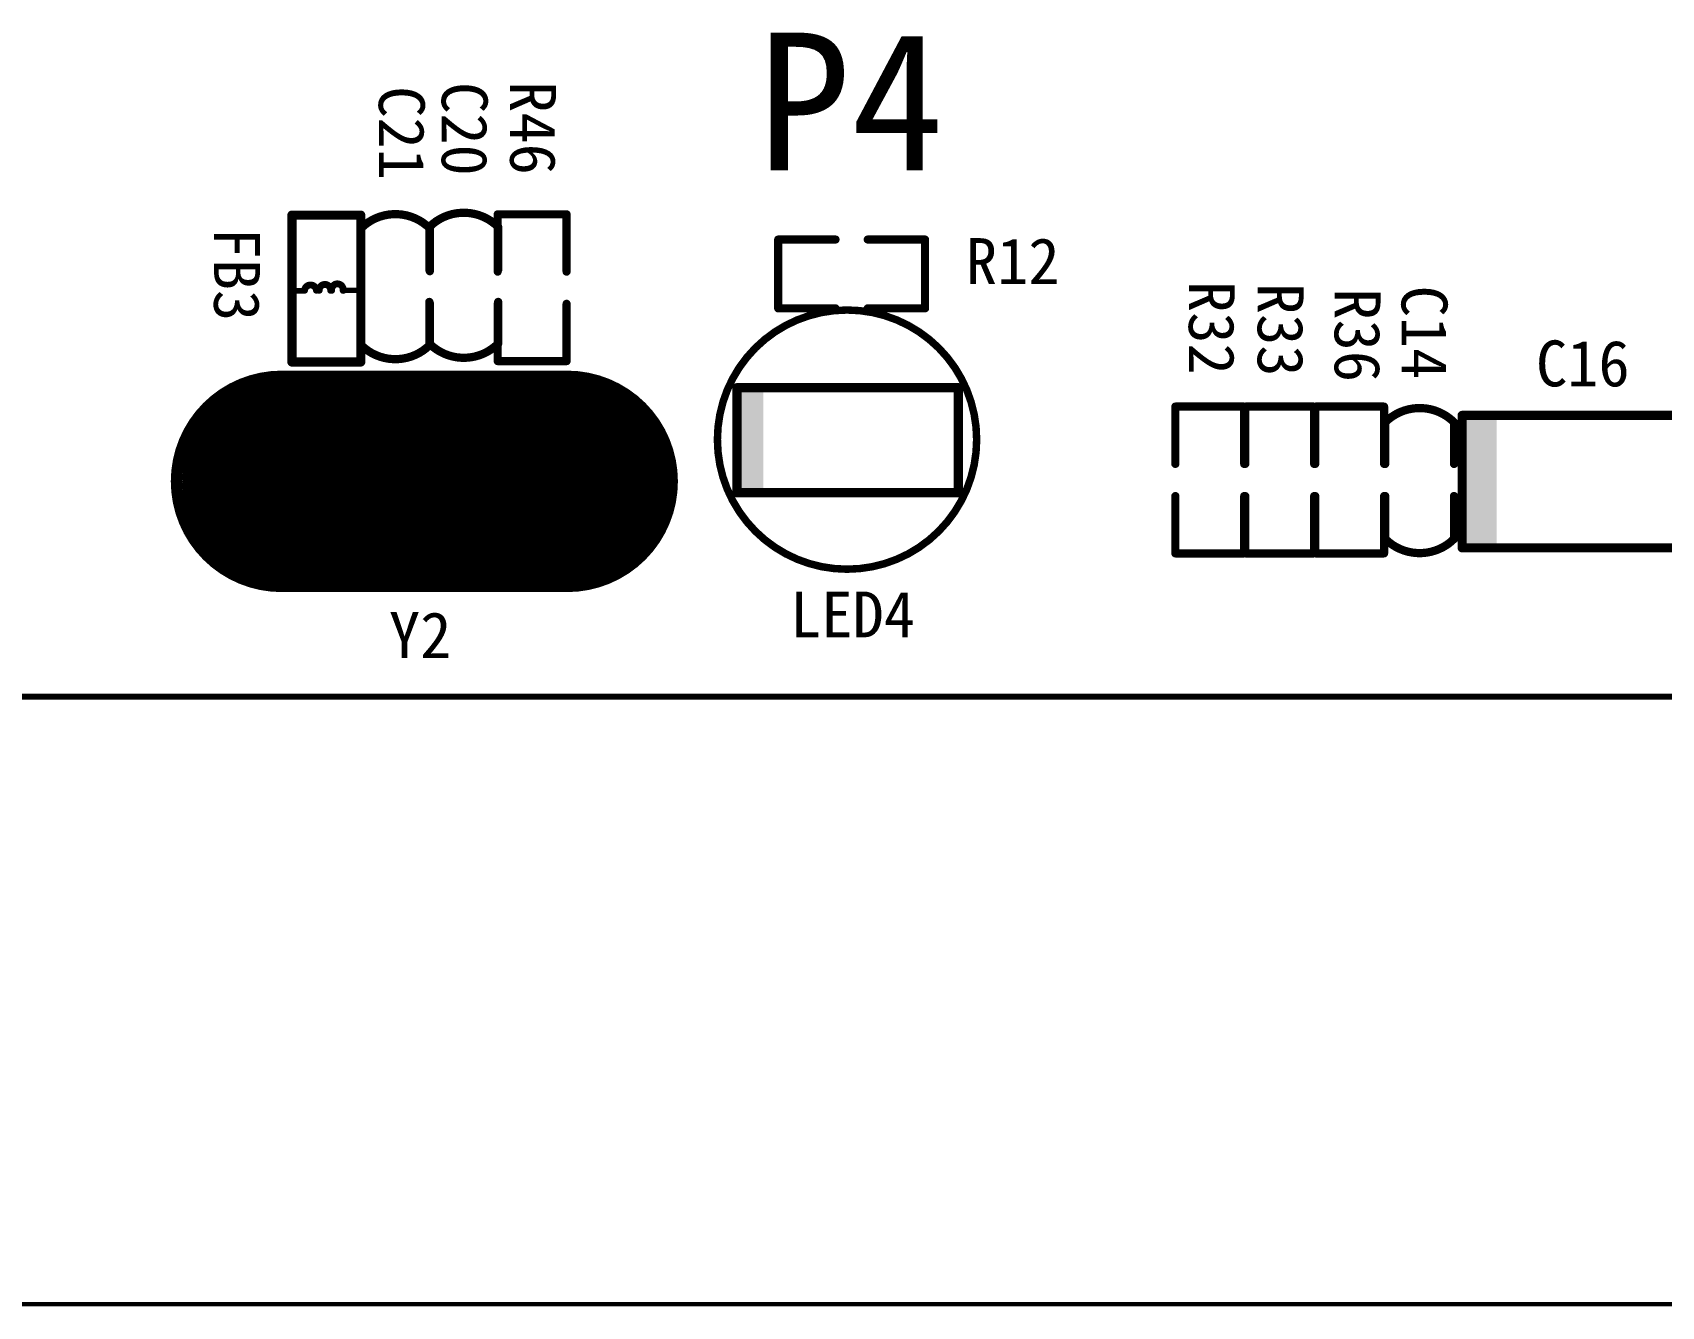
# Model space of a CAD drawing. Extents: x 780 to 1278, y 406 to 602.
# Drawn here: x 998.6 to 1034.08, y 508.32 to 536.08 of the extents above; entities that cross this region are included whole.
import ezdxf

# ---------------------------------------------------------------- set-up
doc = ezdxf.new("R2010")
doc.units = 0
doc.header["$MEASUREMENT"] = 0
doc.layers.get('0').update_dxf_attribs({"linetype": 'CONTINUOUS'})
doc.layers.add('KEEPOUTLAYER', color=6, linetype='CONTINUOUS')
doc.layers.add('TOPOVERLAY', color=7, linetype='CONTINUOUS')
doc.styles.get("Standard").update_dxf_attribs({"font": ''})
doc.styles.get('Standard').set_extended_font_data('SimSun')

# ---------------------------------------------------------------- blocks, each defined once
blk = doc.blocks.new('0603C_40')
at = {"layer": 'TOPOVERLAY', "const_width": 0.18}
for points in [[(-0.75, 1.283, -0.414214), (0.75, 1.283)], [(0.75, -1.257, -0.414214), (-0.75, -1.257)]]:
    blk.add_lwpolyline(points, format="xyb", dxfattribs=at)
for points in [[(-0.75, 0.35), (-0.75, 1.283)], [(0.75, 0.35), (0.75, 1.283)], [(-0.75, -1.257), (-0.75, -0.35)], [(0.75, -1.257), (0.75, -0.35)]]:
    blk.add_lwpolyline(points, dxfattribs=at)
at = {"layer": 'TOPOVERLAY', "const_width": 0.09}
for points in [[(-0.795, 1.283, 1), (-0.705, 1.283, 1)], [(-0.795, 1.283, 1), (-0.705, 1.283, 1)], [(0.705, 1.283, 1), (0.795, 1.283, 1)], [(0.705, 1.283, 1), (0.795, 1.283, 1)], [(-0.795, 0.35, 1), (-0.705, 0.35, 1)], [(0.705, 0.35, 1), (0.795, 0.35, 1)], [(-0.795, -0.35, 1), (-0.705, -0.35, 1)], [(0.705, -0.35, 1), (0.795, -0.35, 1)], [(-0.795, -1.257, 1), (-0.705, -1.257, 1)], [(-0.795, -1.257, 1), (-0.705, -1.257, 1)], [(0.705, -1.257, 1), (0.795, -1.257, 1)], [(0.705, -1.257, 1), (0.795, -1.257, 1)]]:
    blk.add_lwpolyline(points, format="xyb", close=True, dxfattribs=at)
blk = doc.blocks.new('1005_42')
at = {"layer": 'TOPOVERLAY', "const_width": 0.2}
for points in [[(2.679, 1.458), (-2.655, 1.458)], [(-2.655, 1.458), (-2.655, -1.428)], [(2.679, 1.458), (2.679, -1.428)], [(2.679, -1.428), (-2.655, -1.428)]]:
    blk.add_lwpolyline(points, dxfattribs=at)
at = {"layer": 'TOPOVERLAY', "const_width": 0.1}
for points in [[(-2.705, 1.458, 1), (-2.605, 1.458, 1)], [(-2.705, 1.458, 1), (-2.605, 1.458, 1)], [(2.629, 1.458, 1), (2.729, 1.458, 1)], [(2.629, 1.458, 1), (2.729, 1.458, 1)], [(-2.705, -1.428, 1), (-2.605, -1.428, 1)], [(-2.705, -1.428, 1), (-2.605, -1.428, 1)], [(2.629, -1.428, 1), (2.729, -1.428, 1)], [(2.629, -1.428, 1), (2.729, -1.428, 1)]]:
    blk.add_lwpolyline(points, format="xyb", close=True, dxfattribs=at)
at = {"layer": 'TOPOVERLAY'}
blk.add_solid([(1.93, -1.427), (2.678, -1.427), (1.93, 1.459), (2.678, 1.459)], dxfattribs=at)
blk = doc.blocks.new('0603C_46')
at = {"layer": 'TOPOVERLAY', "const_width": 0.18}
for points in [[(-0.75, 1.283, -0.414214), (0.75, 1.283)], [(0.75, -1.257, -0.414214), (-0.75, -1.257)]]:
    blk.add_lwpolyline(points, format="xyb", dxfattribs=at)
for points in [[(-0.75, 0.35), (-0.75, 1.283)], [(0.75, 0.35), (0.75, 1.283)], [(-0.75, -1.257), (-0.75, -0.35)], [(0.75, -1.257), (0.75, -0.35)]]:
    blk.add_lwpolyline(points, dxfattribs=at)
at = {"layer": 'TOPOVERLAY', "const_width": 0.09}
for points in [[(-0.795, 1.283, 1), (-0.705, 1.283, 1)], [(-0.795, 1.283, 1), (-0.705, 1.283, 1)], [(0.705, 1.283, 1), (0.795, 1.283, 1)], [(0.705, 1.283, 1), (0.795, 1.283, 1)], [(-0.795, 0.35, 1), (-0.705, 0.35, 1)], [(0.705, 0.35, 1), (0.795, 0.35, 1)], [(-0.795, -0.35, 1), (-0.705, -0.35, 1)], [(0.705, -0.35, 1), (0.795, -0.35, 1)], [(-0.795, -1.257, 1), (-0.705, -1.257, 1)], [(-0.795, -1.257, 1), (-0.705, -1.257, 1)], [(0.705, -1.257, 1), (0.795, -1.257, 1)], [(0.705, -1.257, 1), (0.795, -1.257, 1)]]:
    blk.add_lwpolyline(points, format="xyb", close=True, dxfattribs=at)
blk = doc.blocks.new('0603C_47')
at = {"layer": 'TOPOVERLAY', "const_width": 0.18}
for points in [[(-0.75, 1.283, -0.414214), (0.75, 1.283)], [(0.75, -1.257, -0.414214), (-0.75, -1.257)]]:
    blk.add_lwpolyline(points, format="xyb", dxfattribs=at)
for points in [[(-0.75, 0.35), (-0.75, 1.283)], [(0.75, 0.35), (0.75, 1.283)], [(-0.75, -1.257), (-0.75, -0.35)], [(0.75, -1.257), (0.75, -0.35)]]:
    blk.add_lwpolyline(points, dxfattribs=at)
at = {"layer": 'TOPOVERLAY', "const_width": 0.09}
for points in [[(-0.795, 1.283, 1), (-0.705, 1.283, 1)], [(-0.795, 1.283, 1), (-0.705, 1.283, 1)], [(0.705, 1.283, 1), (0.795, 1.283, 1)], [(0.705, 1.283, 1), (0.795, 1.283, 1)], [(-0.795, 0.35, 1), (-0.705, 0.35, 1)], [(0.705, 0.35, 1), (0.795, 0.35, 1)], [(-0.795, -0.35, 1), (-0.705, -0.35, 1)], [(0.705, -0.35, 1), (0.795, -0.35, 1)], [(-0.795, -1.257, 1), (-0.705, -1.257, 1)], [(-0.795, -1.257, 1), (-0.705, -1.257, 1)], [(0.705, -1.257, 1), (0.795, -1.257, 1)], [(0.705, -1.257, 1), (0.795, -1.257, 1)]]:
    blk.add_lwpolyline(points, format="xyb", close=True, dxfattribs=at)
blk = doc.blocks.new('0603L_82')
at = {"layer": 'TOPOVERLAY'}
for points, const_width in [([(-1.613, 0.734), (-1.613, -0.766)], 0.2), ([(-1.613, 0.734), (1.587, 0.734)], 0.2), ([(-0.061, 0.734), (-0.061, 0.459)], 0.12), ([(1.587, 0.734), (1.587, -0.766)], 0.2), ([(-0.051, -0.381), (-0.051, -0.766)], 0.12), ([(-1.613, -0.766), (1.587, -0.766)], 0.2)]:
    blk.add_lwpolyline(points, dxfattribs=dict(at, const_width=const_width))
for points, const_width in [([(-1.663, 0.734, 1), (-1.563, 0.734, 1)], 0.1), ([(-1.663, 0.734, 1), (-1.563, 0.734, 1)], 0.1), ([(-0.091, 0.734, 1), (-0.031, 0.734, 1)], 0.06), ([(1.537, 0.734, 1), (1.637, 0.734, 1)], 0.1), ([(1.537, 0.734, 1), (1.637, 0.734, 1)], 0.1), ([(-0.088, 0.459, 1), (-0.013, 0.459, 1)], 0.075), ([(-0.091, 0.459, 1), (-0.031, 0.459, 1)], 0.06), ([(-0.088, 0.199, 1), (-0.013, 0.199, 1)], 0.075), ([(-0.088, 0.139, 1), (-0.013, 0.139, 1)], 0.075), ([(-0.09, -0.132, 1), (-0.015, -0.132, 1)], 0.075), ([(-0.09, -0.382, 1), (-0.015, -0.382, 1)], 0.075), ([(-0.088, -0.111, 1), (-0.013, -0.111, 1)], 0.075), ([(-0.081, -0.381, 1), (-0.021, -0.381, 1)], 0.06), ([(-1.663, -0.766, 1), (-1.563, -0.766, 1)], 0.1), ([(-1.663, -0.766, 1), (-1.563, -0.766, 1)], 0.1), ([(-0.081, -0.766, 1), (-0.021, -0.766, 1)], 0.06), ([(1.537, -0.766, 1), (1.637, -0.766, 1)], 0.1), ([(1.537, -0.766, 1), (1.637, -0.766, 1)], 0.1)]:
    blk.add_lwpolyline(points, format="xyb", close=True, dxfattribs=dict(at, const_width=const_width))
at = {"layer": 'TOPOVERLAY', "const_width": 0.15}
for points in [[(-0.051, 0.459, -0.895675), (-0.051, 0.199)], [(-0.051, 0.139, -1.026529), (-0.051, -0.111)], [(-0.052, -0.132, -1.13328), (-0.052, -0.382)]]:
    blk.add_lwpolyline(points, format="xyb", dxfattribs=at)
blk = doc.blocks.new('0805LED_86')
at = {"layer": 'TOPOVERLAY', "const_width": 0.203}
for points in [[(-2.591, -1.137), (-2.591, 1.149)], [(-2.591, 1.149), (-0.686, 1.149)], [(-0.686, 1.149), (0.33, 1.149)], [(0.33, 1.149), (2.235, 1.149)], [(2.235, -1.137), (2.235, 1.149)], [(-2.591, -1.137), (-0.686, -1.137)], [(-0.686, -1.137), (0.33, -1.137)], [(0.33, -1.137), (2.235, -1.137)]]:
    blk.add_lwpolyline(points, dxfattribs=at)
at = {"layer": 'TOPOVERLAY', "const_width": 0.102}
for points in [[(-2.642, 1.149, 1), (-2.54, 1.149, 1)], [(-2.642, 1.149, 1), (-2.54, 1.149, 1)], [(-0.737, 1.149, 1), (-0.635, 1.149, 1)], [(-0.737, 1.149, 1), (-0.635, 1.149, 1)], [(0.279, 1.149, 1), (0.381, 1.149, 1)], [(0.279, 1.149, 1), (0.381, 1.149, 1)], [(2.184, 1.149, 1), (2.286, 1.149, 1)], [(2.184, 1.149, 1), (2.286, 1.149, 1)], [(-2.642, -1.137, 1), (-2.54, -1.137, 1)], [(-2.642, -1.137, 1), (-2.54, -1.137, 1)], [(-0.737, -1.137, 1), (-0.635, -1.137, 1)], [(-0.737, -1.137, 1), (-0.635, -1.137, 1)], [(0.279, -1.137, 1), (0.381, -1.137, 1)], [(0.279, -1.137, 1), (0.381, -1.137, 1)], [(2.184, -1.137, 1), (2.286, -1.137, 1)], [(2.184, -1.137, 1), (2.286, -1.137, 1)]]:
    blk.add_lwpolyline(points, format="xyb", close=True, dxfattribs=at)
at = {"layer": 'TOPOVERLAY'}
blk.add_solid([(-2.575, -1.136), (-2.016, -1.136), (-2.575, 1.15), (-2.016, 1.15)], dxfattribs=at)
blk = doc.blocks.new('0603_109')
at = {"layer": 'TOPOVERLAY', "const_width": 0.178}
for points in [[(-0.75, 1.6), (0.75, 1.6)], [(-0.75, 1.6), (-0.75, 0.35)], [(0.75, 1.6), (0.75, 0.35)], [(-0.75, -0.35), (-0.75, -1.6)], [(0.75, -0.35), (0.75, -1.6)], [(-0.75, -1.6), (0.75, -1.6)]]:
    blk.add_lwpolyline(points, dxfattribs=at)
at = {"layer": 'TOPOVERLAY', "const_width": 0.0889}
for points in [[(-0.794, 1.6, 1), (-0.706, 1.6, 1)], [(-0.794, 1.6, 1), (-0.706, 1.6, 1)], [(0.706, 1.6, 1), (0.794, 1.6, 1)], [(0.706, 1.6, 1), (0.794, 1.6, 1)], [(-0.794, 0.35, 1), (-0.706, 0.35, 1)], [(0.706, 0.35, 1), (0.794, 0.35, 1)], [(-0.794, -0.35, 1), (-0.706, -0.35, 1)], [(0.706, -0.35, 1), (0.794, -0.35, 1)], [(-0.794, -1.6, 1), (-0.706, -1.6, 1)], [(-0.794, -1.6, 1), (-0.706, -1.6, 1)], [(0.706, -1.6, 1), (0.794, -1.6, 1)], [(0.706, -1.6, 1), (0.794, -1.6, 1)]]:
    blk.add_lwpolyline(points, format="xyb", close=True, dxfattribs=at)
blk = doc.blocks.new('0603_129')
at = {"layer": 'TOPOVERLAY', "const_width": 0.178}
for points in [[(-0.75, 1.6), (0.75, 1.6)], [(-0.75, 0.35), (-0.75, 1.6)], [(0.75, 0.35), (0.75, 1.6)], [(-0.75, -1.6), (-0.75, -0.35)], [(0.75, -1.6), (0.75, -0.35)], [(-0.75, -1.6), (0.75, -1.6)]]:
    blk.add_lwpolyline(points, dxfattribs=at)
at = {"layer": 'TOPOVERLAY', "const_width": 0.0889}
for points in [[(-0.794, 1.6, 1), (-0.706, 1.6, 1)], [(-0.794, 1.6, 1), (-0.706, 1.6, 1)], [(0.706, 1.6, 1), (0.794, 1.6, 1)], [(0.706, 1.6, 1), (0.794, 1.6, 1)], [(-0.794, 0.35, 1), (-0.706, 0.35, 1)], [(0.706, 0.35, 1), (0.794, 0.35, 1)], [(-0.794, -0.35, 1), (-0.706, -0.35, 1)], [(0.706, -0.35, 1), (0.794, -0.35, 1)], [(-0.794, -1.6, 1), (-0.706, -1.6, 1)], [(-0.794, -1.6, 1), (-0.706, -1.6, 1)], [(0.706, -1.6, 1), (0.794, -1.6, 1)], [(0.706, -1.6, 1), (0.794, -1.6, 1)]]:
    blk.add_lwpolyline(points, format="xyb", close=True, dxfattribs=at)
blk = doc.blocks.new('0603_130')
at = {"layer": 'TOPOVERLAY', "const_width": 0.178}
for points in [[(-0.75, 1.6), (0.75, 1.6)], [(-0.75, 0.35), (-0.75, 1.6)], [(0.75, 0.35), (0.75, 1.6)], [(-0.75, -1.6), (-0.75, -0.35)], [(0.75, -1.6), (0.75, -0.35)], [(-0.75, -1.6), (0.75, -1.6)]]:
    blk.add_lwpolyline(points, dxfattribs=at)
at = {"layer": 'TOPOVERLAY', "const_width": 0.0889}
for points in [[(-0.794, 1.6, 1), (-0.706, 1.6, 1)], [(-0.794, 1.6, 1), (-0.706, 1.6, 1)], [(0.706, 1.6, 1), (0.794, 1.6, 1)], [(0.706, 1.6, 1), (0.794, 1.6, 1)], [(-0.794, 0.35, 1), (-0.706, 0.35, 1)], [(0.706, 0.35, 1), (0.794, 0.35, 1)], [(-0.794, -0.35, 1), (-0.706, -0.35, 1)], [(0.706, -0.35, 1), (0.794, -0.35, 1)], [(-0.794, -1.6, 1), (-0.706, -1.6, 1)], [(-0.794, -1.6, 1), (-0.706, -1.6, 1)], [(0.706, -1.6, 1), (0.794, -1.6, 1)], [(0.706, -1.6, 1), (0.794, -1.6, 1)]]:
    blk.add_lwpolyline(points, format="xyb", close=True, dxfattribs=at)
blk = doc.blocks.new('0603_132')
at = {"layer": 'TOPOVERLAY', "const_width": 0.178}
for points in [[(-0.75, 1.6), (0.75, 1.6)], [(-0.75, 0.35), (-0.75, 1.6)], [(0.75, 0.35), (0.75, 1.6)], [(-0.75, -1.6), (-0.75, -0.35)], [(0.75, -1.6), (0.75, -0.35)], [(-0.75, -1.6), (0.75, -1.6)]]:
    blk.add_lwpolyline(points, dxfattribs=at)
at = {"layer": 'TOPOVERLAY', "const_width": 0.0889}
for points in [[(-0.794, 1.6, 1), (-0.706, 1.6, 1)], [(-0.794, 1.6, 1), (-0.706, 1.6, 1)], [(0.706, 1.6, 1), (0.794, 1.6, 1)], [(0.706, 1.6, 1), (0.794, 1.6, 1)], [(-0.794, 0.35, 1), (-0.706, 0.35, 1)], [(0.706, 0.35, 1), (0.794, 0.35, 1)], [(-0.794, -0.35, 1), (-0.706, -0.35, 1)], [(0.706, -0.35, 1), (0.794, -0.35, 1)], [(-0.794, -1.6, 1), (-0.706, -1.6, 1)], [(-0.794, -1.6, 1), (-0.706, -1.6, 1)], [(0.706, -1.6, 1), (0.794, -1.6, 1)], [(0.706, -1.6, 1), (0.794, -1.6, 1)]]:
    blk.add_lwpolyline(points, format="xyb", close=True, dxfattribs=at)
blk = doc.blocks.new('0603_142')
at = {"layer": 'TOPOVERLAY', "const_width": 0.178}
for points in [[(-0.75, 1.6), (0.75, 1.6)], [(-0.75, 0.35), (-0.75, 1.6)], [(0.75, 0.35), (0.75, 1.6)], [(-0.75, -1.6), (-0.75, -0.35)], [(0.75, -1.6), (0.75, -0.35)], [(-0.75, -1.6), (0.75, -1.6)]]:
    blk.add_lwpolyline(points, dxfattribs=at)
at = {"layer": 'TOPOVERLAY', "const_width": 0.0889}
for points in [[(-0.794, 1.6, 1), (-0.706, 1.6, 1)], [(-0.794, 1.6, 1), (-0.706, 1.6, 1)], [(0.706, 1.6, 1), (0.794, 1.6, 1)], [(0.706, 1.6, 1), (0.794, 1.6, 1)], [(-0.794, 0.35, 1), (-0.706, 0.35, 1)], [(0.706, 0.35, 1), (0.794, 0.35, 1)], [(-0.794, -0.35, 1), (-0.706, -0.35, 1)], [(0.706, -0.35, 1), (0.794, -0.35, 1)], [(-0.794, -1.6, 1), (-0.706, -1.6, 1)], [(-0.794, -1.6, 1), (-0.706, -1.6, 1)], [(0.706, -1.6, 1), (0.794, -1.6, 1)], [(0.706, -1.6, 1), (0.794, -1.6, 1)]]:
    blk.add_lwpolyline(points, format="xyb", close=True, dxfattribs=at)
blk = doc.blocks.new('XTAL_2_197')
at = {"layer": 'TOPOVERLAY', "const_width": 0.254}
for points in [[(-3.073, -2.286, -1), (-3.073, 2.286)], [(3.15, 2.286, -1), (3.15, -2.286)]]:
    blk.add_lwpolyline(points, format="xyb", dxfattribs=at)
at = {"layer": 'TOPOVERLAY'}
for points, const_width in [([(2.896, 0), (-2.845, 0)], 4.826), ([(3.15, 2.286), (-3.073, 2.286)], 0.254), ([(3.15, -2.286), (-3.073, -2.286)], 0.254)]:
    blk.add_lwpolyline(points, dxfattribs=dict(at, const_width=const_width))
for points, const_width in [([(-4.051, 0, 1), (-1.638, 0, 1)], 2.413), ([(-3.137, 2.286, 1), (-3.01, 2.286, 1)], 0.127), ([(-3.137, 2.286, 1), (-3.01, 2.286, 1)], 0.127), ([(1.689, 0, 1), (4.102, 0, 1)], 2.413), ([(3.086, 2.286, 1), (3.213, 2.286, 1)], 0.127), ([(3.086, 2.286, 1), (3.213, 2.286, 1)], 0.127), ([(-3.137, -2.286, 1), (-3.01, -2.286, 1)], 0.127), ([(-3.137, -2.286, 1), (-3.01, -2.286, 1)], 0.127), ([(3.086, -2.286, 1), (3.213, -2.286, 1)], 0.127), ([(3.086, -2.286, 1), (3.213, -2.286, 1)], 0.127)]:
    blk.add_lwpolyline(points, format="xyb", close=True, dxfattribs=dict(at, const_width=const_width))

msp = doc.modelspace()

# ---------------------------------------------------------------- linework, layer by layer
at = {"layer": 'KEEPOUTLAYER'}
for points, const_width in [([(831.04, 521.611), (1166.04, 521.611)], 0.127), ([(1166.047, 508.372), (831.047, 508.372)], 0.1)]:
    msp.add_lwpolyline(points, dxfattribs=dict(at, const_width=const_width))
at = {"layer": 'TOPOVERLAY'}
for points, const_width in [([(1019.182, 527.211, 1), (1013.498, 527.211, 1)], 0.127), ([(1019.146, 527.211, 1), (1013.534, 527.211, 1)], 0.127), ([(1013.466, 527.211, 1), (1013.529, 527.211, 1)], 0.0635), ([(1013.502, 527.211, 1), (1013.565, 527.211, 1)], 0.0635), ([(1019.114, 527.211, 1), (1019.178, 527.211, 1)], 0.0635), ([(1019.15, 527.211, 1), (1019.214, 527.211, 1)], 0.0635)]:
    msp.add_lwpolyline(points, format="xyb", close=True, dxfattribs=dict(at, const_width=const_width))

# ---------------------------------------------------------------- block references
for name, p, rotation in [('0603L_82', (1004.98, 530.515), 90), ('0603_109', (1016.44, 530.821), 90), ('XTAL_2_197', (1007.17, 526.301), 180), ('0603C_40', (1028.815, 526.331), 180), ('1005_42', (1032.42, 526.311), 180)]:
    msp.add_blockref(name, p, dxfattribs=dict(rotation=rotation))
for name, p in [('0603C_47', (1006.5, 530.531)), ('0603C_46', (1007.99, 530.561)), ('0603_142', (1009.48, 530.521)), ('0805LED_86', (1016.533, 527.191)), ('0603_129', (1024.243, 526.331)), ('0603_130', (1025.767, 526.331)), ('0603_132', (1027.291, 526.331))]:
    msp.add_blockref(name, p)

# ---------------------------------------------------------------- texts
for s, height, rotation, p in [('P4', 3, 360, (1014.38, 533.081)), ('C21', 1, 270, (1006.14, 534.911)), ('C20', 1, 270, (1007.51, 535.001)), ('R46', 1, 270, (1009, 535.021)), ('FB3', 1, 270, (1002.55, 531.831)), ('R12', 1, 360, (1018.93, 530.601)), ('R32', 1, 270, (1023.787, 530.665)), ('R33', 1, 270, (1025.287, 530.625)), ('R36', 1, 270, (1026.963, 530.505)), ('C14', 1, 270, (1028.421, 530.567)), ('C16', 1, 360, (1031.35, 528.371)), ('LED4', 1, 360, (1015.1, 522.901)), ('Y2', 1, 360, (1006.36, 522.451))]:
    msp.add_text(s, height=height, rotation=rotation, dxfattribs=at).set_placement(p)

doc.saveas('drawing.dxf')
